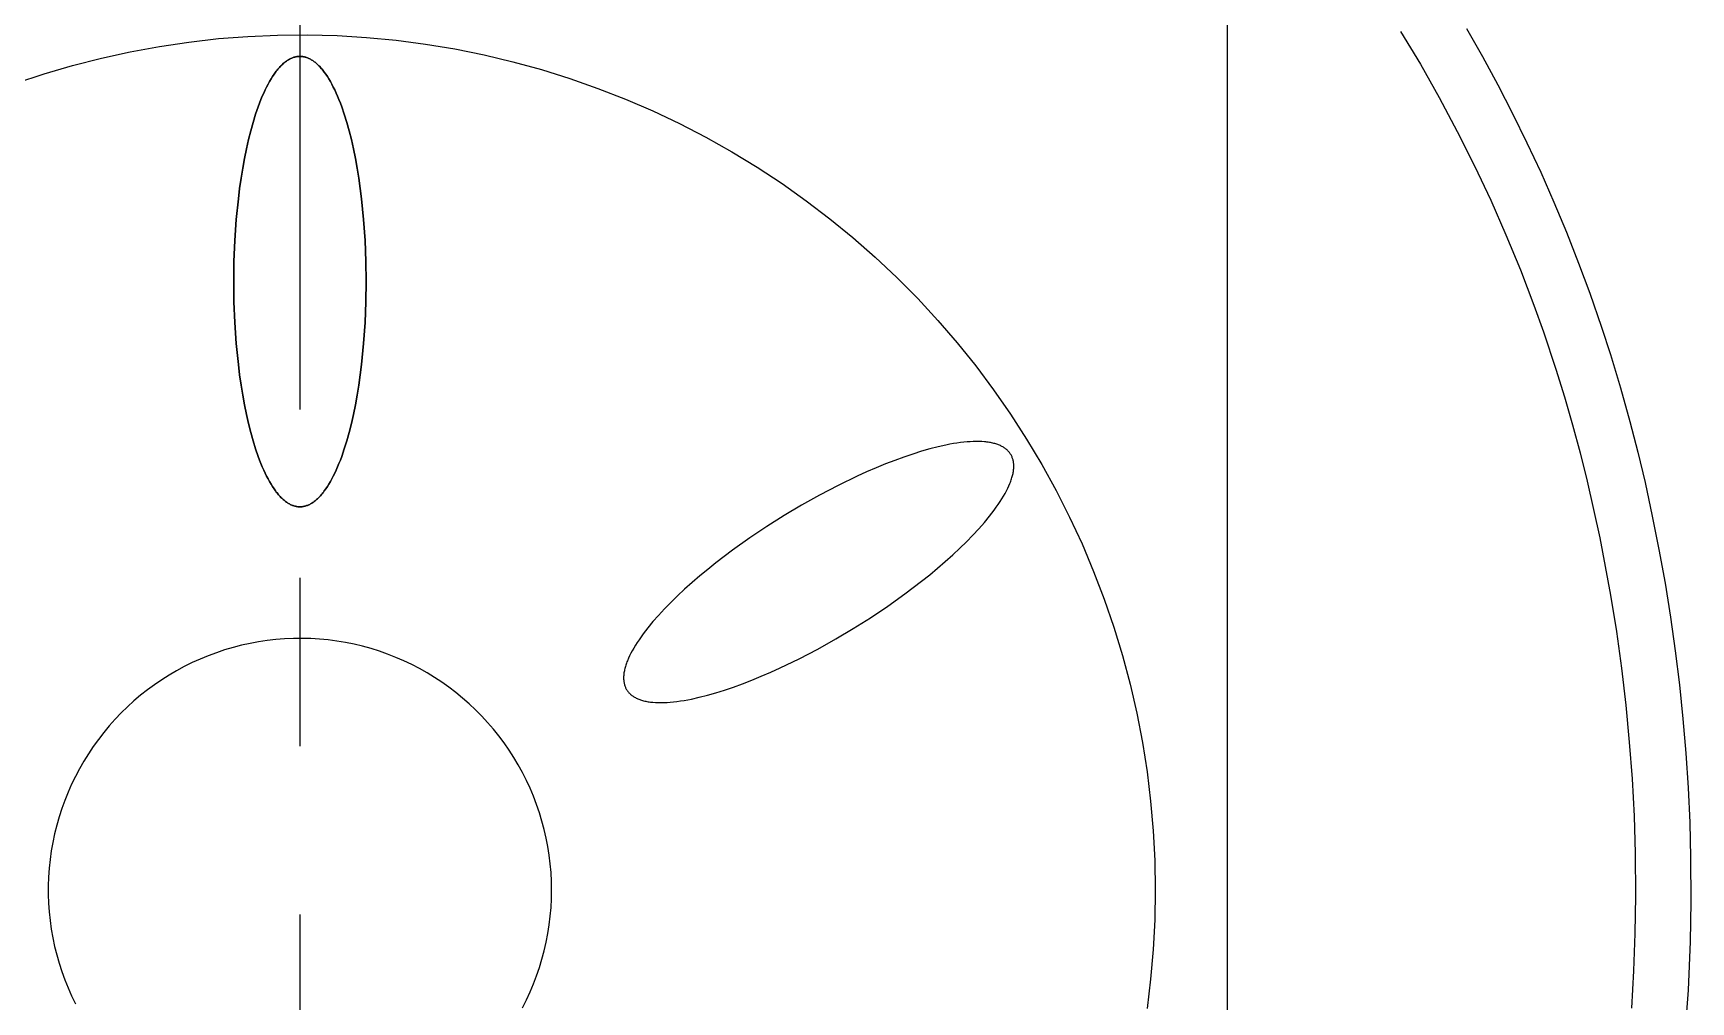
# Model space of a CAD drawing. Header units: millimetres. Extents: x -5 to 5638, y -16 to 780.
# Drawn here: x 2717.7 to 2780.3, y 460.7 to 497.2 of the extents above; entities that cross this region are included whole.
import ezdxf

# ---------------------------------------------------------------- set-up
doc = ezdxf.new("R2010")
doc.units = ezdxf.units.MM
doc.header["$MEASUREMENT"] = 0
doc.linetypes.add('CENTER', pattern=[50.8, 31.75, -6.35, 6.35, -6.35])
doc.layers.add('CEN', color=1, linetype='CENTER')
doc.layers.add('OUTLINE', color=2, linetype='Continuous')

msp = doc.modelspace()

# ---------------------------------------------------------------- linework, layer by layer
at = {"layer": 'CEN'}
msp.add_line((2727.807, 565.577), (2727.807, 213.353), dxfattribs=at)
at = {"layer": 'OUTLINE'}
for p, q in [((2762.807, 518.894), (2762.807, 431.894)), ((2771.838, 497.409), (2772.44, 496.353)), ((2722.507, 496.738), (2723.616, 496.903)), ((2723.616, 496.903), (2724.729, 497.029)), ((2724.729, 497.029), (2725.846, 497.116)), ((2725.846, 497.116), (2726.966, 497.165)), ((2726.966, 497.165), (2728.086, 497.175)), ((2728.086, 497.175), (2729.207, 497.145)), ((2729.207, 497.145), (2730.325, 497.077)), ((2730.325, 497.077), (2731.441, 496.971)), ((2731.441, 496.971), (2732.552, 496.825)), ((2732.552, 496.825), (2733.657, 496.641)), ((2769.35, 497.301), (2770.096, 496.063)), ((2719.226, 496.014), (2720.311, 496.293)), ((2720.311, 496.293), (2721.405, 496.535)), ((2721.405, 496.535), (2722.507, 496.738)), ((2727.235, 496.136), (2727.264, 496.158)), ((2727.264, 496.158), (2727.235, 496.136)), ((2727.264, 496.158), (2727.294, 496.18)), ((2727.294, 496.18), (2727.264, 496.158)), ((2727.294, 496.18), (2727.323, 496.2)), ((2727.323, 496.2), (2727.294, 496.18)), ((2727.323, 496.2), (2727.352, 496.219)), ((2727.352, 496.219), (2727.323, 496.2)), ((2727.352, 496.219), (2727.381, 496.236)), ((2727.381, 496.236), (2727.352, 496.219)), ((2727.381, 496.236), (2727.41, 496.253)), ((2727.41, 496.253), (2727.381, 496.236)), ((2727.41, 496.253), (2727.439, 496.268)), ((2727.439, 496.268), (2727.41, 496.253)), ((2727.439, 496.268), (2727.467, 496.282)), ((2727.467, 496.282), (2727.439, 496.268)), ((2727.467, 496.282), (2727.496, 496.295)), ((2727.496, 496.295), (2727.467, 496.282)), ((2727.496, 496.295), (2727.525, 496.307)), ((2727.525, 496.307), (2727.496, 496.295)), ((2727.525, 496.307), (2727.553, 496.317)), ((2727.553, 496.317), (2727.525, 496.307)), ((2727.553, 496.317), (2727.582, 496.326)), ((2727.582, 496.326), (2727.553, 496.317)), ((2727.582, 496.326), (2727.61, 496.335)), ((2727.61, 496.335), (2727.582, 496.326)), ((2727.61, 496.335), (2727.639, 496.342)), ((2727.639, 496.342), (2727.61, 496.335)), ((2727.639, 496.342), (2727.667, 496.347)), ((2727.667, 496.347), (2727.639, 496.342)), ((2727.667, 496.347), (2727.695, 496.352)), ((2727.695, 496.352), (2727.667, 496.347)), ((2727.695, 496.352), (2727.723, 496.356)), ((2727.723, 496.356), (2727.695, 496.352)), ((2727.723, 496.356), (2727.751, 496.359)), ((2727.751, 496.359), (2727.723, 496.356)), ((2727.751, 496.359), (2727.779, 496.36)), ((2727.779, 496.36), (2727.751, 496.359)), ((2727.779, 496.36), (2727.807, 496.361)), ((2727.807, 496.361), (2727.779, 496.36)), ((2727.807, 496.361), (2727.834, 496.36)), ((2727.834, 496.36), (2727.807, 496.361)), ((2727.834, 496.36), (2727.862, 496.359)), ((2727.862, 496.359), (2727.834, 496.36)), ((2727.862, 496.359), (2727.89, 496.356)), ((2727.89, 496.356), (2727.862, 496.359)), ((2727.89, 496.356), (2727.918, 496.352)), ((2727.918, 496.352), (2727.89, 496.356)), ((2727.918, 496.352), (2727.946, 496.347)), ((2727.946, 496.347), (2727.918, 496.352)), ((2727.946, 496.347), (2727.974, 496.342)), ((2727.974, 496.342), (2727.946, 496.347)), ((2727.974, 496.342), (2728.003, 496.335)), ((2728.003, 496.335), (2727.974, 496.342)), ((2728.003, 496.335), (2728.031, 496.326)), ((2728.031, 496.326), (2728.003, 496.335)), ((2728.031, 496.326), (2728.06, 496.317)), ((2728.06, 496.317), (2728.031, 496.326)), ((2728.06, 496.317), (2728.088, 496.307)), ((2728.088, 496.307), (2728.06, 496.317)), ((2728.088, 496.307), (2728.117, 496.295)), ((2728.117, 496.295), (2728.088, 496.307)), ((2728.117, 496.295), (2728.146, 496.282)), ((2728.146, 496.282), (2728.117, 496.295)), ((2728.146, 496.282), (2728.175, 496.268)), ((2728.175, 496.268), (2728.146, 496.282)), ((2728.175, 496.268), (2728.204, 496.253)), ((2728.204, 496.253), (2728.175, 496.268)), ((2728.204, 496.253), (2728.233, 496.236)), ((2728.233, 496.236), (2728.204, 496.253)), ((2728.233, 496.236), (2728.261, 496.219)), ((2728.261, 496.219), (2728.233, 496.236)), ((2728.261, 496.219), (2728.291, 496.2)), ((2728.291, 496.2), (2728.261, 496.219)), ((2728.291, 496.2), (2728.32, 496.18)), ((2728.32, 496.18), (2728.291, 496.2)), ((2728.32, 496.18), (2728.349, 496.158)), ((2728.349, 496.158), (2728.32, 496.18)), ((2728.349, 496.158), (2728.378, 496.136)), ((2728.378, 496.136), (2728.349, 496.158)), ((2733.657, 496.641), (2734.755, 496.419)), ((2734.755, 496.419), (2735.845, 496.159)), ((2735.845, 496.159), (2736.925, 495.861)), ((2772.44, 496.353), (2773.019, 495.285)), ((2717.088, 495.344), (2718.151, 495.698)), ((2718.151, 495.698), (2719.226, 496.014)), ((2726.715, 495.507), (2726.772, 495.598)), ((2726.772, 495.598), (2726.715, 495.507)), ((2726.772, 495.598), (2726.829, 495.684)), ((2726.829, 495.684), (2726.772, 495.598)), ((2726.829, 495.684), (2726.886, 495.764)), ((2726.886, 495.764), (2726.829, 495.684)), ((2726.886, 495.764), (2726.915, 495.802)), ((2726.915, 495.802), (2726.886, 495.764)), ((2726.915, 495.802), (2726.944, 495.839)), ((2726.944, 495.839), (2726.915, 495.802)), ((2726.944, 495.839), (2726.973, 495.875)), ((2726.973, 495.875), (2726.944, 495.839)), ((2726.973, 495.875), (2727.002, 495.909)), ((2727.002, 495.909), (2726.973, 495.875)), ((2727.002, 495.909), (2727.031, 495.942)), ((2727.031, 495.942), (2727.002, 495.909)), ((2727.031, 495.942), (2727.06, 495.973)), ((2727.06, 495.973), (2727.031, 495.942)), ((2727.06, 495.973), (2727.09, 496.004)), ((2727.09, 496.004), (2727.06, 495.973)), ((2727.09, 496.004), (2727.119, 496.033)), ((2727.119, 496.033), (2727.09, 496.004)), ((2727.119, 496.033), (2727.148, 496.06)), ((2727.148, 496.06), (2727.119, 496.033)), ((2727.148, 496.06), (2727.177, 496.087)), ((2727.177, 496.087), (2727.148, 496.06)), ((2727.177, 496.087), (2727.206, 496.112)), ((2727.206, 496.112), (2727.177, 496.087)), ((2727.206, 496.112), (2727.235, 496.136)), ((2727.235, 496.136), (2727.206, 496.112)), ((2728.378, 496.136), (2728.407, 496.112)), ((2728.407, 496.112), (2728.378, 496.136)), ((2728.407, 496.112), (2728.436, 496.087)), ((2728.436, 496.087), (2728.407, 496.112)), ((2728.436, 496.087), (2728.465, 496.06)), ((2728.465, 496.06), (2728.436, 496.087)), ((2728.465, 496.06), (2728.494, 496.033)), ((2728.494, 496.033), (2728.465, 496.06)), ((2728.494, 496.033), (2728.524, 496.004)), ((2728.524, 496.004), (2728.494, 496.033)), ((2728.524, 496.004), (2728.553, 495.973)), ((2728.553, 495.973), (2728.524, 496.004)), ((2728.553, 495.973), (2728.582, 495.942)), ((2728.582, 495.942), (2728.553, 495.973)), ((2728.582, 495.942), (2728.611, 495.909)), ((2728.611, 495.909), (2728.582, 495.942)), ((2728.611, 495.909), (2728.64, 495.875)), ((2728.64, 495.875), (2728.611, 495.909)), ((2728.64, 495.875), (2728.669, 495.839)), ((2728.669, 495.839), (2728.64, 495.875)), ((2728.669, 495.839), (2728.698, 495.802)), ((2728.698, 495.802), (2728.669, 495.839)), ((2728.698, 495.802), (2728.727, 495.764)), ((2728.727, 495.764), (2728.698, 495.802)), ((2728.727, 495.764), (2728.784, 495.684)), ((2728.784, 495.684), (2728.727, 495.764)), ((2728.784, 495.684), (2728.842, 495.598)), ((2728.842, 495.598), (2728.784, 495.684)), ((2728.842, 495.598), (2728.898, 495.507)), ((2728.898, 495.507), (2728.842, 495.598)), ((2736.925, 495.861), (2737.995, 495.526)), ((2770.096, 496.063), (2770.809, 494.804)), ((2726.385, 494.854), (2726.439, 494.975)), ((2726.439, 494.975), (2726.385, 494.854)), ((2726.439, 494.975), (2726.493, 495.092)), ((2726.493, 495.092), (2726.439, 494.975)), ((2726.493, 495.092), (2726.547, 495.203)), ((2726.547, 495.203), (2726.493, 495.092)), ((2726.547, 495.203), (2726.602, 495.31)), ((2726.602, 495.31), (2726.547, 495.203)), ((2726.602, 495.31), (2726.658, 495.411)), ((2726.658, 495.411), (2726.602, 495.31)), ((2726.658, 495.411), (2726.715, 495.507)), ((2726.715, 495.507), (2726.658, 495.411)), ((2728.898, 495.507), (2728.955, 495.411)), ((2728.955, 495.411), (2728.898, 495.507)), ((2728.955, 495.411), (2729.011, 495.31)), ((2729.011, 495.31), (2728.955, 495.411)), ((2729.011, 495.31), (2729.066, 495.203)), ((2729.066, 495.203), (2729.011, 495.31)), ((2729.066, 495.203), (2729.121, 495.092)), ((2729.121, 495.092), (2729.066, 495.203)), ((2729.121, 495.092), (2729.175, 494.975)), ((2729.175, 494.975), (2729.121, 495.092)), ((2729.175, 494.975), (2729.228, 494.854)), ((2729.228, 494.854), (2729.175, 494.975)), ((2737.995, 495.526), (2739.052, 495.154)), ((2739.052, 495.154), (2740.095, 494.745)), ((2773.019, 495.285), (2773.577, 494.206)), ((2726.133, 494.174), (2726.231, 494.46)), ((2726.231, 494.46), (2726.133, 494.174)), ((2726.231, 494.46), (2726.281, 494.596)), ((2726.281, 494.596), (2726.231, 494.46)), ((2726.281, 494.596), (2726.333, 494.727)), ((2726.333, 494.727), (2726.281, 494.596)), ((2726.333, 494.727), (2726.385, 494.854)), ((2726.385, 494.854), (2726.333, 494.727)), ((2729.228, 494.854), (2729.28, 494.727)), ((2729.28, 494.727), (2729.228, 494.854)), ((2729.28, 494.727), (2729.332, 494.596)), ((2729.332, 494.596), (2729.28, 494.727)), ((2729.332, 494.596), (2729.382, 494.46)), ((2729.382, 494.46), (2729.332, 494.596)), ((2729.382, 494.46), (2729.481, 494.174)), ((2729.481, 494.174), (2729.382, 494.46)), ((2740.095, 494.745), (2741.124, 494.301)), ((2741.124, 494.301), (2742.136, 493.821)), ((2770.809, 494.804), (2771.49, 493.527)), ((2725.95, 493.552), (2726.039, 493.871)), ((2726.039, 493.871), (2725.95, 493.552)), ((2726.039, 493.871), (2726.133, 494.174)), ((2726.133, 494.174), (2726.039, 493.871)), ((2729.481, 494.174), (2729.574, 493.871)), ((2729.574, 493.871), (2729.481, 494.174)), ((2729.574, 493.871), (2729.663, 493.552)), ((2729.663, 493.552), (2729.574, 493.871)), ((2742.136, 493.821), (2743.132, 493.306)), ((2773.577, 494.206), (2774.119, 493.102)), ((2725.787, 492.871), (2725.866, 493.218)), ((2725.866, 493.218), (2725.787, 492.871)), ((2725.866, 493.218), (2725.95, 493.552)), ((2725.95, 493.552), (2725.866, 493.218)), ((2729.663, 493.552), (2729.747, 493.218)), ((2729.747, 493.218), (2729.663, 493.552)), ((2729.747, 493.218), (2729.826, 492.871)), ((2729.826, 492.871), (2729.747, 493.218)), ((2743.132, 493.306), (2744.109, 492.757)), ((2771.49, 493.527), (2772.14, 492.231)), ((2774.119, 493.102), (2774.638, 491.987)), ((2725.647, 492.143), (2725.714, 492.512)), ((2725.714, 492.512), (2725.647, 492.143)), ((2725.714, 492.512), (2725.787, 492.871)), ((2725.787, 492.871), (2725.714, 492.512)), ((2729.826, 492.871), (2729.899, 492.512)), ((2729.899, 492.512), (2729.826, 492.871)), ((2729.899, 492.512), (2729.966, 492.143)), ((2729.966, 492.143), (2729.899, 492.512)), ((2744.109, 492.757), (2745.066, 492.175)), ((2725.586, 491.765), (2725.647, 492.143)), ((2725.647, 492.143), (2725.586, 491.765)), ((2729.966, 492.143), (2730.027, 491.765)), ((2730.027, 491.765), (2729.966, 492.143)), ((2745.066, 492.175), (2746.002, 491.559)), ((2772.14, 492.231), (2772.749, 490.937)), ((2774.638, 491.987), (2775.135, 490.861)), ((2725.482, 490.99), (2725.531, 491.38)), ((2725.531, 491.38), (2725.482, 490.99)), ((2725.531, 491.38), (2725.586, 491.765)), ((2725.586, 491.765), (2725.531, 491.38)), ((2730.027, 491.765), (2730.082, 491.38)), ((2730.082, 491.38), (2730.027, 491.765)), ((2730.082, 491.38), (2730.131, 490.99)), ((2730.131, 490.99), (2730.082, 491.38)), ((2746.002, 491.559), (2746.917, 490.912)), ((2725.403, 490.2), (2725.482, 490.99)), ((2725.482, 490.99), (2725.403, 490.2)), ((2730.131, 490.99), (2730.21, 490.2)), ((2730.21, 490.2), (2730.131, 490.99)), ((2746.917, 490.912), (2747.808, 490.233)), ((2772.749, 490.937), (2773.326, 489.628)), ((2775.135, 490.861), (2775.61, 489.725)), ((2725.348, 489.407), (2725.403, 490.2)), ((2725.403, 490.2), (2725.348, 489.407)), ((2730.21, 490.2), (2730.265, 489.407)), ((2730.265, 489.407), (2730.21, 490.2)), ((2747.808, 490.233), (2748.676, 489.523)), ((2725.317, 488.624), (2725.348, 489.407)), ((2725.348, 489.407), (2725.317, 488.624)), ((2730.265, 489.407), (2730.296, 488.624)), ((2730.296, 488.624), (2730.265, 489.407)), ((2748.676, 489.523), (2749.518, 488.784)), ((2773.326, 489.628), (2773.87, 488.305)), ((2775.61, 489.725), (2776.068, 488.562)), ((2749.518, 488.784), (2750.334, 488.016)), ((2725.307, 487.861), (2725.317, 488.624)), ((2725.317, 488.624), (2725.307, 487.861)), ((2730.296, 488.624), (2730.307, 487.861)), ((2730.307, 487.861), (2730.296, 488.624)), ((2773.87, 488.305), (2774.381, 486.97)), ((2776.068, 488.562), (2776.49, 487.421)), ((2725.317, 487.097), (2725.307, 487.861)), ((2725.307, 487.861), (2725.317, 487.097)), ((2730.307, 487.861), (2730.296, 487.097)), ((2730.296, 487.097), (2730.307, 487.861)), ((2750.334, 488.016), (2751.123, 487.221)), ((2776.49, 487.421), (2776.933, 486.143)), ((2725.348, 486.314), (2725.317, 487.097)), ((2725.317, 487.097), (2725.348, 486.314)), ((2730.296, 487.097), (2730.265, 486.314)), ((2730.265, 486.314), (2730.296, 487.097)), ((2751.123, 487.221), (2751.884, 486.398)), ((2774.381, 486.97), (2774.743, 485.961)), ((2725.403, 485.522), (2725.348, 486.314)), ((2725.348, 486.314), (2725.403, 485.522)), ((2730.265, 486.314), (2730.21, 485.522)), ((2730.21, 485.522), (2730.265, 486.314)), ((2751.884, 486.398), (2752.615, 485.549)), ((2725.482, 484.732), (2725.403, 485.522)), ((2725.403, 485.522), (2725.482, 484.732)), ((2730.21, 485.522), (2730.131, 484.732)), ((2730.131, 484.732), (2730.21, 485.522)), ((2752.615, 485.549), (2753.317, 484.676)), ((2774.743, 485.961), (2775.212, 484.552)), ((2776.933, 486.143), (2777.266, 485.113)), ((2777.266, 485.113), (2777.647, 483.849)), ((2725.531, 484.342), (2725.482, 484.732)), ((2725.482, 484.732), (2725.531, 484.342)), ((2725.586, 483.957), (2725.531, 484.342)), ((2725.531, 484.342), (2725.586, 483.957)), ((2730.082, 484.342), (2730.027, 483.957)), ((2730.027, 483.957), (2730.082, 484.342)), ((2730.131, 484.732), (2730.082, 484.342)), ((2730.082, 484.342), (2730.131, 484.732)), ((2753.317, 484.676), (2753.988, 483.779)), ((2775.212, 484.552), (2775.535, 483.507)), ((2725.647, 483.579), (2725.586, 483.957)), ((2725.586, 483.957), (2725.647, 483.579)), ((2730.027, 483.957), (2729.966, 483.579)), ((2729.966, 483.579), (2730.027, 483.957)), ((2753.988, 483.779), (2754.628, 482.859)), ((2777.647, 483.849), (2778.002, 482.576)), ((2725.714, 483.209), (2725.647, 483.579)), ((2725.647, 483.579), (2725.714, 483.209)), ((2725.787, 482.85), (2725.714, 483.209)), ((2725.714, 483.209), (2725.787, 482.85)), ((2729.899, 483.209), (2729.826, 482.85)), ((2729.826, 482.85), (2729.899, 483.209)), ((2729.966, 483.579), (2729.899, 483.209)), ((2729.899, 483.209), (2729.966, 483.579)), ((2775.535, 483.507), (2775.839, 482.455)), ((2725.866, 482.503), (2725.787, 482.85)), ((2725.787, 482.85), (2725.866, 482.503)), ((2725.95, 482.169), (2725.866, 482.503)), ((2725.866, 482.503), (2725.95, 482.169)), ((2729.747, 482.503), (2729.663, 482.169)), ((2729.663, 482.169), (2729.747, 482.503)), ((2729.826, 482.85), (2729.747, 482.503)), ((2729.747, 482.503), (2729.826, 482.85)), ((2754.628, 482.859), (2755.235, 481.917)), ((2775.839, 482.455), (2776.124, 481.398)), ((2778.002, 482.576), (2778.299, 481.427)), ((2726.039, 481.85), (2725.95, 482.169)), ((2725.95, 482.169), (2726.039, 481.85)), ((2726.133, 481.547), (2726.039, 481.85)), ((2726.039, 481.85), (2726.133, 481.547)), ((2729.574, 481.85), (2729.481, 481.547)), ((2729.481, 481.547), (2729.574, 481.85)), ((2729.663, 482.169), (2729.574, 481.85)), ((2729.574, 481.85), (2729.663, 482.169)), ((2752.605, 481.765), (2752.47, 481.744)), ((2752.736, 481.783), (2752.605, 481.765)), ((2752.864, 481.798), (2752.736, 481.783)), ((2752.988, 481.81), (2752.864, 481.798)), ((2753.107, 481.819), (2752.988, 481.81)), ((2753.223, 481.824), (2753.107, 481.819)), ((2753.334, 481.826), (2753.223, 481.824)), ((2753.441, 481.825), (2753.334, 481.826)), ((2753.544, 481.821), (2753.441, 481.825)), ((2753.643, 481.814), (2753.544, 481.821)), ((2753.69, 481.809), (2753.643, 481.814)), ((2753.737, 481.804), (2753.69, 481.809)), ((2753.782, 481.798), (2753.737, 481.804)), ((2753.827, 481.791), (2753.782, 481.798)), ((2753.87, 481.783), (2753.827, 481.791)), ((2753.912, 481.775), (2753.87, 481.783)), ((2753.953, 481.766), (2753.912, 481.775)), ((2753.993, 481.756), (2753.953, 481.766)), ((2755.235, 481.917), (2755.81, 480.955)), ((2726.231, 481.262), (2726.133, 481.547)), ((2726.133, 481.547), (2726.231, 481.262)), ((2726.281, 481.126), (2726.231, 481.262)), ((2726.231, 481.262), (2726.281, 481.126)), ((2729.382, 481.262), (2729.332, 481.126)), ((2729.332, 481.126), (2729.382, 481.262)), ((2729.481, 481.547), (2729.382, 481.262)), ((2729.382, 481.262), (2729.481, 481.547)), ((2750.602, 481.239), (2750.258, 481.114)), ((2750.939, 481.353), (2750.602, 481.239)), ((2751.268, 481.456), (2750.939, 481.353)), ((2751.586, 481.547), (2751.268, 481.456)), ((2751.893, 481.625), (2751.586, 481.547)), ((2752.188, 481.691), (2751.893, 481.625)), ((2752.331, 481.719), (2752.188, 481.691)), ((2752.47, 481.744), (2752.331, 481.719)), ((2754.032, 481.746), (2753.993, 481.756)), ((2754.07, 481.735), (2754.032, 481.746)), ((2754.107, 481.723), (2754.07, 481.735)), ((2754.142, 481.711), (2754.107, 481.723)), ((2754.177, 481.698), (2754.142, 481.711)), ((2754.21, 481.684), (2754.177, 481.698)), ((2754.243, 481.67), (2754.21, 481.684)), ((2754.274, 481.655), (2754.243, 481.67)), ((2754.304, 481.639), (2754.274, 481.655)), ((2754.333, 481.623), (2754.304, 481.639)), ((2754.361, 481.607), (2754.333, 481.623)), ((2754.388, 481.589), (2754.361, 481.607)), ((2754.414, 481.572), (2754.388, 481.589)), ((2754.439, 481.553), (2754.414, 481.572)), ((2754.463, 481.534), (2754.439, 481.553)), ((2754.486, 481.515), (2754.463, 481.534)), ((2754.508, 481.495), (2754.486, 481.515)), ((2754.528, 481.474), (2754.508, 481.495)), ((2754.548, 481.453), (2754.528, 481.474)), ((2754.567, 481.432), (2754.548, 481.453)), ((2754.585, 481.41), (2754.567, 481.432)), ((2754.602, 481.388), (2754.585, 481.41)), ((2754.618, 481.365), (2754.602, 481.388)), ((2754.633, 481.341), (2754.618, 481.365)), ((2754.647, 481.317), (2754.633, 481.341)), ((2754.66, 481.293), (2754.647, 481.317)), ((2754.672, 481.268), (2754.66, 481.293)), ((2754.684, 481.242), (2754.672, 481.268)), ((2754.694, 481.215), (2754.684, 481.242)), ((2754.704, 481.188), (2754.694, 481.215)), ((2754.713, 481.16), (2754.704, 481.188)), ((2754.721, 481.132), (2754.713, 481.16)), ((2776.124, 481.398), (2776.39, 480.334)), ((2778.299, 481.427), (2778.574, 480.272)), ((2726.333, 480.994), (2726.281, 481.126)), ((2726.281, 481.126), (2726.333, 480.994)), ((2726.385, 480.868), (2726.333, 480.994)), ((2726.333, 480.994), (2726.385, 480.868)), ((2726.439, 480.746), (2726.385, 480.868)), ((2726.385, 480.868), (2726.439, 480.746)), ((2726.493, 480.63), (2726.439, 480.746)), ((2726.439, 480.746), (2726.493, 480.63)), ((2726.547, 480.518), (2726.493, 480.63)), ((2726.493, 480.63), (2726.547, 480.518)), ((2726.602, 480.412), (2726.547, 480.518)), ((2726.547, 480.518), (2726.602, 480.412)), ((2729.066, 480.518), (2729.011, 480.412)), ((2729.011, 480.412), (2729.066, 480.518)), ((2729.121, 480.63), (2729.066, 480.518)), ((2729.066, 480.518), (2729.121, 480.63)), ((2729.175, 480.746), (2729.121, 480.63)), ((2729.121, 480.63), (2729.175, 480.746)), ((2729.228, 480.868), (2729.175, 480.746)), ((2729.175, 480.746), (2729.228, 480.868)), ((2729.28, 480.994), (2729.228, 480.868)), ((2729.228, 480.868), (2729.28, 480.994)), ((2729.332, 481.126), (2729.28, 480.994)), ((2729.28, 480.994), (2729.332, 481.126)), ((2748.839, 480.516), (2748.124, 480.17)), ((2749.197, 480.678), (2748.839, 480.516)), ((2749.554, 480.832), (2749.197, 480.678)), ((2749.908, 480.978), (2749.554, 480.832)), ((2750.258, 481.114), (2749.908, 480.978)), ((2754.692, 480.503), (2754.703, 480.543)), ((2754.703, 480.543), (2754.712, 480.583)), ((2754.712, 480.583), (2754.721, 480.623)), ((2754.728, 481.103), (2754.721, 481.132)), ((2754.721, 480.623), (2754.728, 480.661)), ((2754.734, 481.073), (2754.728, 481.103)), ((2754.728, 480.661), (2754.734, 480.699)), ((2754.739, 481.042), (2754.734, 481.073)), ((2754.734, 480.699), (2754.739, 480.737)), ((2754.743, 481.011), (2754.739, 481.042)), ((2754.739, 480.737), (2754.744, 480.773)), ((2754.746, 480.979), (2754.743, 481.011)), ((2754.744, 480.773), (2754.747, 480.809)), ((2754.748, 480.947), (2754.746, 480.979)), ((2754.747, 480.809), (2754.748, 480.845)), ((2754.749, 480.913), (2754.748, 480.947)), ((2754.748, 480.845), (2754.749, 480.879)), ((2754.749, 480.879), (2754.749, 480.913)), ((2755.81, 480.955), (2756.35, 479.973)), ((2726.658, 480.31), (2726.602, 480.412)), ((2726.602, 480.412), (2726.658, 480.31)), ((2726.715, 480.214), (2726.658, 480.31)), ((2726.658, 480.31), (2726.715, 480.214)), ((2726.772, 480.123), (2726.715, 480.214)), ((2726.715, 480.214), (2726.772, 480.123)), ((2726.829, 480.038), (2726.772, 480.123)), ((2726.772, 480.123), (2726.829, 480.038)), ((2726.886, 479.958), (2726.829, 480.038)), ((2726.829, 480.038), (2726.886, 479.958)), ((2726.915, 479.919), (2726.886, 479.958)), ((2726.886, 479.958), (2726.915, 479.919)), ((2726.944, 479.882), (2726.915, 479.919)), ((2726.915, 479.919), (2726.944, 479.882)), ((2728.698, 479.919), (2728.669, 479.882)), ((2728.669, 479.882), (2728.698, 479.919)), ((2728.727, 479.958), (2728.698, 479.919)), ((2728.698, 479.919), (2728.727, 479.958)), ((2728.784, 480.038), (2728.727, 479.958)), ((2728.727, 479.958), (2728.784, 480.038)), ((2728.842, 480.123), (2728.784, 480.038)), ((2728.784, 480.038), (2728.842, 480.123)), ((2728.898, 480.214), (2728.842, 480.123)), ((2728.842, 480.123), (2728.898, 480.214)), ((2728.955, 480.31), (2728.898, 480.214)), ((2728.898, 480.214), (2728.955, 480.31)), ((2729.011, 480.412), (2728.955, 480.31)), ((2728.955, 480.31), (2729.011, 480.412)), ((2748.124, 480.17), (2747.42, 479.803)), ((2754.423, 479.866), (2754.476, 479.964)), ((2754.476, 479.964), (2754.523, 480.06)), ((2754.523, 480.06), (2754.566, 480.154)), ((2754.566, 480.154), (2754.605, 480.245)), ((2754.605, 480.245), (2754.622, 480.289)), ((2754.622, 480.289), (2754.639, 480.333)), ((2754.639, 480.333), (2754.654, 480.377)), ((2754.654, 480.377), (2754.668, 480.419)), ((2754.668, 480.419), (2754.681, 480.461)), ((2754.681, 480.461), (2754.692, 480.503)), ((2756.35, 479.973), (2756.856, 478.973)), ((2776.39, 480.334), (2776.868, 478.192)), ((2778.574, 480.272), (2778.85, 479.012)), ((2726.973, 479.847), (2726.944, 479.882)), ((2726.944, 479.882), (2726.973, 479.847)), ((2727.002, 479.813), (2726.973, 479.847)), ((2726.973, 479.847), (2727.002, 479.813)), ((2727.031, 479.78), (2727.002, 479.813)), ((2727.002, 479.813), (2727.031, 479.78)), ((2727.06, 479.748), (2727.031, 479.78)), ((2727.031, 479.78), (2727.06, 479.748)), ((2727.09, 479.718), (2727.06, 479.748)), ((2727.06, 479.748), (2727.09, 479.718)), ((2727.119, 479.689), (2727.09, 479.718)), ((2727.09, 479.718), (2727.119, 479.689)), ((2727.148, 479.661), (2727.119, 479.689)), ((2727.119, 479.689), (2727.148, 479.661)), ((2727.177, 479.635), (2727.148, 479.661)), ((2727.148, 479.661), (2727.177, 479.635)), ((2727.206, 479.609), (2727.177, 479.635)), ((2727.177, 479.635), (2727.206, 479.609)), ((2727.235, 479.586), (2727.206, 479.609)), ((2727.206, 479.609), (2727.235, 479.586)), ((2727.264, 479.563), (2727.235, 479.586)), ((2727.235, 479.586), (2727.264, 479.563)), ((2727.294, 479.542), (2727.264, 479.563)), ((2727.264, 479.563), (2727.294, 479.542)), ((2727.323, 479.522), (2727.294, 479.542)), ((2727.294, 479.542), (2727.323, 479.522)), ((2727.352, 479.503), (2727.323, 479.522)), ((2727.323, 479.522), (2727.352, 479.503)), ((2727.381, 479.485), (2727.352, 479.503)), ((2727.352, 479.503), (2727.381, 479.485)), ((2727.41, 479.469), (2727.381, 479.485)), ((2727.381, 479.485), (2727.41, 479.469)), ((2727.439, 479.453), (2727.41, 479.469)), ((2727.41, 479.469), (2727.439, 479.453)), ((2727.467, 479.439), (2727.439, 479.453)), ((2727.439, 479.453), (2727.467, 479.439)), ((2727.496, 479.427), (2727.467, 479.439)), ((2727.467, 479.439), (2727.496, 479.427)), ((2727.525, 479.415), (2727.496, 479.427)), ((2727.496, 479.427), (2727.525, 479.415)), ((2727.553, 479.404), (2727.525, 479.415)), ((2727.525, 479.415), (2727.553, 479.404)), ((2727.582, 479.395), (2727.553, 479.404)), ((2727.553, 479.404), (2727.582, 479.395)), ((2727.61, 479.387), (2727.582, 479.395)), ((2727.582, 479.395), (2727.61, 479.387)), ((2727.639, 479.38), (2727.61, 479.387)), ((2727.61, 479.387), (2727.639, 479.38)), ((2727.667, 479.374), (2727.639, 479.38)), ((2727.639, 479.38), (2727.667, 479.374)), ((2727.695, 479.369), (2727.667, 479.374)), ((2727.667, 479.374), (2727.695, 479.369)), ((2727.723, 479.365), (2727.695, 479.369)), ((2727.695, 479.369), (2727.723, 479.365)), ((2727.751, 479.363), (2727.723, 479.365)), ((2727.723, 479.365), (2727.751, 479.363)), ((2727.779, 479.361), (2727.751, 479.363)), ((2727.751, 479.363), (2727.779, 479.361)), ((2727.807, 479.361), (2727.779, 479.361)), ((2727.779, 479.361), (2727.807, 479.361)), ((2727.834, 479.361), (2727.807, 479.361)), ((2727.807, 479.361), (2727.834, 479.361)), ((2727.862, 479.363), (2727.834, 479.361)), ((2727.834, 479.361), (2727.862, 479.363)), ((2727.89, 479.365), (2727.862, 479.363)), ((2727.862, 479.363), (2727.89, 479.365)), ((2727.918, 479.369), (2727.89, 479.365)), ((2727.89, 479.365), (2727.918, 479.369)), ((2727.946, 479.374), (2727.918, 479.369)), ((2727.918, 479.369), (2727.946, 479.374)), ((2727.974, 479.38), (2727.946, 479.374)), ((2727.946, 479.374), (2727.974, 479.38)), ((2728.003, 479.387), (2727.974, 479.38)), ((2727.974, 479.38), (2728.003, 479.387)), ((2728.031, 479.395), (2728.003, 479.387)), ((2728.003, 479.387), (2728.031, 479.395)), ((2728.06, 479.404), (2728.031, 479.395)), ((2728.031, 479.395), (2728.06, 479.404)), ((2728.088, 479.415), (2728.06, 479.404)), ((2728.06, 479.404), (2728.088, 479.415)), ((2728.117, 479.427), (2728.088, 479.415)), ((2728.088, 479.415), (2728.117, 479.427)), ((2728.146, 479.439), (2728.117, 479.427)), ((2728.117, 479.427), (2728.146, 479.439)), ((2728.175, 479.453), (2728.146, 479.439)), ((2728.146, 479.439), (2728.175, 479.453)), ((2728.204, 479.469), (2728.175, 479.453)), ((2728.175, 479.453), (2728.204, 479.469)), ((2728.233, 479.485), (2728.204, 479.469)), ((2728.204, 479.469), (2728.233, 479.485)), ((2728.261, 479.503), (2728.233, 479.485)), ((2728.233, 479.485), (2728.261, 479.503)), ((2728.291, 479.522), (2728.261, 479.503)), ((2728.261, 479.503), (2728.291, 479.522)), ((2728.32, 479.542), (2728.291, 479.522)), ((2728.291, 479.522), (2728.32, 479.542)), ((2728.349, 479.563), (2728.32, 479.542)), ((2728.32, 479.542), (2728.349, 479.563)), ((2728.378, 479.586), (2728.349, 479.563)), ((2728.349, 479.563), (2728.378, 479.586)), ((2728.407, 479.609), (2728.378, 479.586)), ((2728.378, 479.586), (2728.407, 479.609)), ((2728.436, 479.635), (2728.407, 479.609)), ((2728.407, 479.609), (2728.436, 479.635)), ((2728.465, 479.661), (2728.436, 479.635)), ((2728.436, 479.635), (2728.465, 479.661)), ((2728.494, 479.689), (2728.465, 479.661)), ((2728.465, 479.661), (2728.494, 479.689)), ((2728.524, 479.718), (2728.494, 479.689)), ((2728.494, 479.689), (2728.524, 479.718)), ((2728.553, 479.748), (2728.524, 479.718)), ((2728.524, 479.718), (2728.553, 479.748)), ((2728.582, 479.78), (2728.553, 479.748)), ((2728.553, 479.748), (2728.582, 479.78)), ((2728.611, 479.813), (2728.582, 479.78)), ((2728.582, 479.78), (2728.611, 479.813)), ((2728.64, 479.847), (2728.611, 479.813)), ((2728.611, 479.813), (2728.64, 479.847)), ((2728.669, 479.882), (2728.64, 479.847)), ((2728.64, 479.847), (2728.669, 479.882)), ((2746.736, 479.42), (2746.079, 479.03)), ((2747.42, 479.803), (2746.736, 479.42)), ((2754.01, 479.231), (2754.091, 479.342)), ((2754.091, 479.342), (2754.166, 479.451)), ((2754.166, 479.451), (2754.238, 479.558)), ((2754.238, 479.558), (2754.304, 479.663)), ((2754.304, 479.663), (2754.366, 479.766)), ((2754.366, 479.766), (2754.423, 479.866)), ((2746.079, 479.03), (2745.434, 478.622)), ((2753.434, 478.533), (2753.643, 478.771)), ((2753.643, 478.771), (2753.836, 479.004)), ((2753.836, 479.004), (2753.925, 479.119)), ((2753.925, 479.119), (2754.01, 479.231)), ((2756.856, 478.973), (2757.328, 477.957)), ((2778.85, 479.012), (2779.101, 477.747)), ((2744.783, 478.186), (2744.136, 477.725)), ((2745.434, 478.622), (2744.783, 478.186)), ((2752.713, 477.796), (2752.968, 478.044)), ((2752.968, 478.044), (2753.209, 478.29)), ((2753.209, 478.29), (2753.434, 478.533)), ((2776.868, 478.192), (2777.273, 476.032)), ((2744.136, 477.725), (2743.504, 477.245)), ((2752.165, 477.296), (2752.445, 477.546)), ((2752.445, 477.546), (2752.713, 477.796)), ((2757.328, 477.957), (2757.763, 476.924)), ((2779.101, 477.747), (2779.329, 476.476)), ((2743.197, 476.999), (2742.897, 476.751)), ((2743.504, 477.245), (2743.197, 476.999)), ((2751.268, 476.552), (2751.576, 476.798)), ((2751.576, 476.798), (2751.875, 477.046)), ((2751.875, 477.046), (2752.165, 477.296)), ((2757.763, 476.924), (2758.163, 475.877)), ((2742.327, 476.251), (2742.059, 476.001)), ((2742.607, 476.501), (2742.327, 476.251)), ((2742.897, 476.751), (2742.607, 476.501)), ((2750.636, 476.072), (2751.268, 476.552)), ((2779.329, 476.476), (2779.534, 475.201)), ((2741.804, 475.753), (2741.564, 475.507)), ((2742.059, 476.001), (2741.804, 475.753)), ((2749.339, 475.175), (2749.99, 475.611)), ((2749.99, 475.611), (2750.636, 476.072)), ((2758.163, 475.877), (2758.525, 474.817)), ((2777.273, 476.032), (2777.494, 474.652)), ((2741.129, 475.026), (2740.937, 474.793)), ((2741.338, 475.264), (2741.129, 475.026)), ((2741.564, 475.507), (2741.338, 475.264)), ((2748.693, 474.767), (2749.339, 475.175)), ((2779.534, 475.201), (2779.715, 473.921)), ((2726.247, 474.265), (2725.923, 474.206)), ((2726.573, 474.314), (2726.247, 474.265)), ((2726.901, 474.351), (2726.573, 474.314)), ((2727.23, 474.377), (2726.901, 474.351)), ((2727.559, 474.391), (2727.23, 474.377)), ((2727.889, 474.394), (2727.559, 474.391)), ((2728.219, 474.385), (2727.889, 474.394)), ((2728.548, 474.365), (2728.219, 474.385)), ((2728.876, 474.334), (2728.548, 474.365)), ((2729.203, 474.291), (2728.876, 474.334)), ((2729.528, 474.237), (2729.203, 474.291)), ((2740.606, 474.346), (2740.535, 474.239)), ((2740.682, 474.455), (2740.606, 474.346)), ((2740.762, 474.566), (2740.682, 474.455)), ((2740.847, 474.678), (2740.762, 474.566)), ((2740.937, 474.793), (2740.847, 474.678)), ((2747.352, 473.994), (2748.036, 474.377)), ((2748.036, 474.377), (2748.693, 474.767)), ((2758.525, 474.817), (2758.851, 473.745)), ((2777.494, 474.652), (2777.685, 473.267)), ((2724.343, 473.74), (2724.038, 473.615)), ((2724.652, 473.855), (2724.343, 473.74)), ((2724.965, 473.959), (2724.652, 473.855)), ((2725.282, 474.052), (2724.965, 473.959)), ((2725.601, 474.135), (2725.282, 474.052)), ((2725.923, 474.206), (2725.601, 474.135)), ((2729.852, 474.172), (2729.528, 474.237)), ((2730.172, 474.095), (2729.852, 474.172)), ((2730.49, 474.007), (2730.172, 474.095)), ((2730.805, 473.909), (2730.49, 474.007)), ((2731.116, 473.799), (2730.805, 473.909)), ((2731.423, 473.679), (2731.116, 473.799)), ((2731.726, 473.548), (2731.423, 473.679)), ((2740.206, 473.643), (2740.167, 473.552)), ((2740.249, 473.737), (2740.206, 473.643)), ((2740.297, 473.833), (2740.249, 473.737)), ((2740.349, 473.931), (2740.297, 473.833)), ((2740.406, 474.031), (2740.349, 473.931)), ((2740.468, 474.134), (2740.406, 474.031)), ((2740.535, 474.239), (2740.468, 474.134)), ((2746.648, 473.627), (2747.352, 473.994)), ((2758.851, 473.745), (2759.14, 472.662)), ((2779.715, 473.921), (2779.872, 472.639)), ((2722.867, 473.009), (2722.589, 472.833)), ((2723.152, 473.176), (2722.867, 473.009)), ((2723.442, 473.332), (2723.152, 473.176)), ((2723.738, 473.479), (2723.442, 473.332)), ((2724.038, 473.615), (2723.738, 473.479)), ((2732.024, 473.407), (2731.726, 473.548)), ((2732.317, 473.255), (2732.024, 473.407)), ((2732.604, 473.094), (2732.317, 473.255)), ((2732.886, 472.922), (2732.604, 473.094)), ((2740.029, 473.024), (2740.026, 472.988)), ((2740.033, 473.06), (2740.029, 473.024)), ((2740.038, 473.098), (2740.033, 473.06)), ((2740.044, 473.136), (2740.038, 473.098)), ((2740.051, 473.174), (2740.044, 473.136)), ((2740.06, 473.214), (2740.051, 473.174)), ((2740.069, 473.254), (2740.06, 473.214)), ((2740.08, 473.294), (2740.069, 473.254)), ((2740.092, 473.336), (2740.08, 473.294)), ((2740.105, 473.378), (2740.092, 473.336)), ((2740.119, 473.42), (2740.105, 473.378)), ((2740.134, 473.464), (2740.119, 473.42)), ((2740.15, 473.508), (2740.134, 473.464)), ((2740.167, 473.552), (2740.15, 473.508)), ((2745.219, 472.965), (2745.575, 473.119)), ((2745.575, 473.119), (2745.934, 473.281)), ((2745.934, 473.281), (2746.648, 473.627)), ((2777.685, 473.267), (2777.848, 471.877)), ((2722.051, 472.452), (2721.792, 472.248)), ((2722.316, 472.647), (2722.051, 472.452)), ((2722.589, 472.833), (2722.316, 472.647)), ((2733.161, 472.741), (2732.886, 472.922)), ((2733.43, 472.551), (2733.161, 472.741)), ((2733.693, 472.351), (2733.43, 472.551)), ((2740.024, 472.952), (2740.023, 472.918)), ((2740.023, 472.918), (2740.023, 472.884)), ((2740.023, 472.884), (2740.024, 472.85)), ((2740.026, 472.988), (2740.024, 472.952)), ((2740.024, 472.85), (2740.026, 472.818)), ((2740.026, 472.818), (2740.029, 472.786)), ((2740.029, 472.786), (2740.033, 472.755)), ((2740.033, 472.755), (2740.039, 472.724)), ((2740.039, 472.724), (2740.045, 472.694)), ((2740.045, 472.694), (2740.052, 472.665)), ((2740.052, 472.665), (2740.059, 472.637)), ((2740.059, 472.637), (2740.068, 472.609)), ((2740.068, 472.609), (2740.078, 472.582)), ((2740.078, 472.582), (2740.089, 472.555)), ((2740.089, 472.555), (2740.1, 472.529)), ((2740.1, 472.529), (2740.112, 472.504)), ((2740.112, 472.504), (2740.126, 472.48)), ((2740.126, 472.48), (2740.14, 472.456)), ((2740.14, 472.456), (2740.155, 472.432)), ((2740.155, 472.432), (2740.17, 472.409)), ((2740.17, 472.409), (2740.187, 472.387)), ((2740.187, 472.387), (2740.205, 472.365)), ((2743.505, 472.341), (2743.833, 472.444)), ((2743.833, 472.444), (2744.17, 472.558)), ((2744.17, 472.558), (2744.514, 472.683)), ((2744.514, 472.683), (2744.864, 472.819)), ((2744.864, 472.819), (2745.219, 472.965)), ((2759.14, 472.662), (2759.391, 471.57)), ((2779.872, 472.639), (2780.005, 471.353)), ((2721.296, 471.813), (2721.06, 471.583)), ((2721.54, 472.034), (2721.296, 471.813)), ((2721.792, 472.248), (2721.54, 472.034)), ((2733.948, 472.142), (2733.693, 472.351)), ((2734.196, 471.925), (2733.948, 472.142)), ((2734.436, 471.699), (2734.196, 471.925)), ((2740.205, 472.365), (2740.224, 472.344)), ((2740.224, 472.344), (2740.244, 472.323)), ((2740.244, 472.323), (2740.265, 472.302)), ((2740.265, 472.302), (2740.286, 472.282)), ((2740.286, 472.282), (2740.309, 472.263)), ((2740.309, 472.263), (2740.333, 472.244)), ((2740.333, 472.244), (2740.358, 472.225)), ((2740.358, 472.225), (2740.384, 472.208)), ((2740.384, 472.208), (2740.411, 472.19)), ((2740.411, 472.19), (2740.439, 472.174)), ((2740.439, 472.174), (2740.468, 472.158)), ((2740.468, 472.158), (2740.498, 472.142)), ((2740.498, 472.142), (2740.53, 472.127)), ((2740.53, 472.127), (2740.562, 472.113)), ((2740.562, 472.113), (2740.595, 472.099)), ((2740.595, 472.099), (2740.63, 472.086)), ((2740.63, 472.086), (2740.666, 472.074)), ((2740.666, 472.074), (2740.702, 472.062)), ((2740.702, 472.062), (2740.74, 472.051)), ((2740.74, 472.051), (2740.779, 472.041)), ((2740.779, 472.041), (2740.819, 472.031)), ((2740.819, 472.031), (2740.86, 472.022)), ((2740.86, 472.022), (2740.902, 472.014)), ((2740.902, 472.014), (2740.945, 472.006)), ((2740.945, 472.006), (2740.99, 471.999)), ((2740.99, 471.999), (2741.035, 471.993)), ((2741.035, 471.993), (2741.082, 471.988)), ((2741.082, 471.988), (2741.129, 471.983)), ((2741.129, 471.983), (2741.228, 471.976)), ((2741.228, 471.976), (2741.331, 471.972)), ((2741.331, 471.972), (2741.438, 471.971)), ((2741.438, 471.971), (2741.549, 471.973)), ((2741.549, 471.973), (2741.665, 471.978)), ((2741.665, 471.978), (2741.785, 471.987)), ((2741.785, 471.987), (2741.908, 471.999)), ((2741.908, 471.999), (2742.036, 472.014)), ((2742.036, 472.014), (2742.167, 472.032)), ((2742.167, 472.032), (2742.303, 472.053)), ((2742.303, 472.053), (2742.442, 472.078)), ((2742.442, 472.078), (2742.584, 472.106)), ((2742.584, 472.106), (2742.879, 472.172)), ((2742.879, 472.172), (2743.186, 472.25)), ((2743.186, 472.25), (2743.505, 472.341)), ((2777.848, 471.877), (2777.982, 470.484)), ((2720.832, 471.344), (2720.612, 471.098)), ((2721.06, 471.583), (2720.832, 471.344)), ((2734.668, 471.464), (2734.436, 471.699)), ((2734.892, 471.222), (2734.668, 471.464)), ((2735.108, 470.973), (2734.892, 471.222)), ((2759.391, 471.57), (2759.603, 470.47)), ((2780.005, 471.353), (2780.115, 470.064)), ((2720.199, 470.584), (2720.006, 470.317)), ((2720.401, 470.845), (2720.199, 470.584)), ((2720.612, 471.098), (2720.401, 470.845)), ((2735.314, 470.716), (2735.108, 470.973)), ((2735.512, 470.451), (2735.314, 470.716)), ((2719.823, 470.043), (2719.649, 469.763)), ((2720.006, 470.317), (2719.823, 470.043)), ((2735.7, 470.181), (2735.512, 470.451)), ((2735.879, 469.904), (2735.7, 470.181)), ((2736.048, 469.62), (2735.879, 469.904)), ((2759.603, 470.47), (2759.778, 469.363)), ((2777.982, 470.484), (2778.085, 469.088)), ((2780.115, 470.064), (2780.201, 468.756)), ((2719.485, 469.477), (2719.331, 469.185)), ((2719.649, 469.763), (2719.485, 469.477)), ((2736.207, 469.332), (2736.048, 469.62)), ((2736.356, 469.037), (2736.207, 469.332)), ((2759.778, 469.363), (2759.913, 468.251)), ((2719.187, 468.888), (2719.054, 468.587)), ((2719.331, 469.185), (2719.187, 468.888)), ((2736.494, 468.738), (2736.356, 469.037)), ((2736.622, 468.434), (2736.494, 468.738)), ((2778.085, 469.088), (2778.159, 467.69)), ((2780.201, 468.756), (2780.262, 467.447)), ((2718.931, 468.281), (2718.819, 467.971)), ((2719.054, 468.587), (2718.931, 468.281)), ((2736.74, 468.126), (2736.622, 468.434)), ((2736.847, 467.814), (2736.74, 468.126)), ((2759.913, 468.251), (2760.011, 467.134)), ((2718.717, 467.657), (2718.627, 467.34)), ((2718.819, 467.971), (2718.717, 467.657)), ((2736.943, 467.499), (2736.847, 467.814)), ((2737.027, 467.18), (2736.943, 467.499)), ((2778.159, 467.69), (2778.203, 466.291)), ((2780.262, 467.447), (2780.297, 466.12)), ((2718.547, 467.02), (2718.479, 466.697)), ((2718.627, 467.34), (2718.547, 467.02)), ((2737.101, 466.859), (2737.027, 467.18)), ((2737.164, 466.535), (2737.101, 466.859)), ((2760.011, 467.134), (2760.069, 466.015)), ((2718.422, 466.372), (2718.377, 466.046)), ((2718.479, 466.697), (2718.422, 466.372)), ((2737.215, 466.209), (2737.164, 466.535)), ((2737.255, 465.882), (2737.215, 466.209)), ((2778.203, 466.291), (2778.215, 464.674)), ((2718.342, 465.718), (2718.319, 465.389)), ((2718.377, 466.046), (2718.342, 465.718)), ((2737.284, 465.553), (2737.255, 465.882)), ((2737.301, 465.224), (2737.284, 465.553)), ((2760.069, 466.015), (2760.088, 464.895)), ((2780.297, 466.12), (2780.304, 464.451)), ((2718.319, 465.389), (2718.308, 465.059)), ((2718.308, 465.059), (2718.308, 464.729)), ((2737.307, 464.894), (2737.301, 465.224)), ((2737.301, 464.565), (2737.307, 464.894)), ((2760.088, 464.895), (2760.069, 463.775)), ((2718.308, 464.729), (2718.319, 464.4)), ((2718.319, 464.4), (2718.342, 464.071)), ((2737.284, 464.235), (2737.301, 464.565)), ((2778.215, 464.674), (2778.193, 463.262)), ((2780.304, 464.451), (2780.276, 462.953)), ((2718.342, 464.071), (2718.377, 463.743)), ((2718.377, 463.743), (2718.422, 463.416)), ((2737.215, 463.579), (2737.255, 463.907)), ((2737.255, 463.907), (2737.284, 464.235)), ((2760.069, 463.775), (2760.011, 462.656)), ((2718.422, 463.416), (2718.479, 463.091)), ((2718.479, 463.091), (2718.547, 462.769)), ((2737.101, 462.93), (2737.164, 463.254)), ((2737.164, 463.254), (2737.215, 463.579)), ((2778.193, 463.262), (2778.141, 461.85)), ((2718.547, 462.769), (2718.627, 462.449)), ((2718.627, 462.449), (2718.717, 462.132)), ((2736.943, 462.29), (2737.027, 462.608)), ((2737.027, 462.608), (2737.101, 462.93)), ((2760.011, 462.656), (2759.914, 461.539)), ((2780.276, 462.953), (2780.198, 461.116)), ((2718.717, 462.132), (2718.819, 461.818)), ((2718.819, 461.818), (2718.931, 461.508)), ((2736.74, 461.662), (2736.847, 461.974)), ((2736.847, 461.974), (2736.943, 462.29)), ((2778.141, 461.85), (2778.06, 460.44)), ((2718.931, 461.508), (2719.054, 461.202)), ((2719.054, 461.202), (2719.187, 460.9)), ((2736.494, 461.05), (2736.622, 461.354)), ((2736.622, 461.354), (2736.74, 461.662)), ((2759.914, 461.539), (2759.778, 460.427)), ((2719.187, 460.9), (2719.331, 460.603)), ((2736.207, 460.457), (2736.356, 460.751)), ((2736.356, 460.751), (2736.494, 461.05)), ((2780.198, 461.116), (2780.028, 458.774))]:
    msp.add_line(p, q, dxfattribs=at)

doc.saveas('drawing.dxf')
